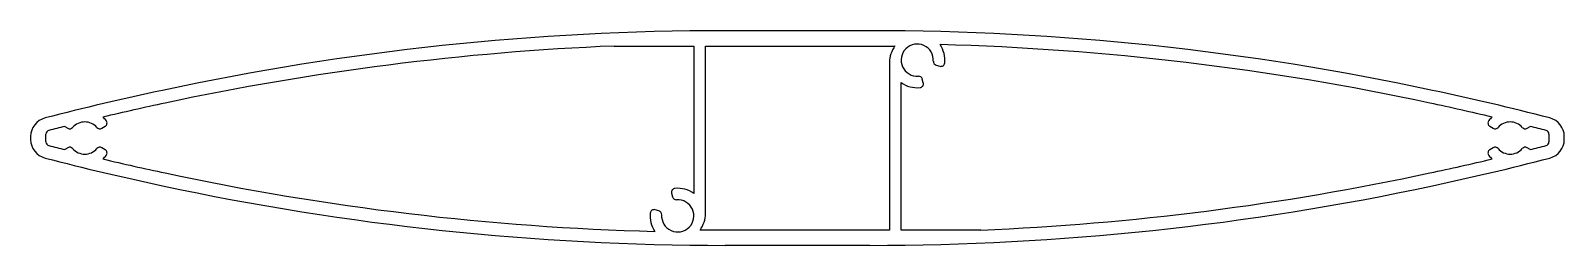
# Model space of a CAD drawing. Extents: x 618 to 818, y 704 to 732.
import ezdxf

# ---------------------------------------------------------------- set-up
doc = ezdxf.new("R2010")
doc.units = 0
doc.layers.get('0').update_dxf_attribs({"linetype": 'CONTINUOUS'})

msp = doc.modelspace()

# ---------------------------------------------------------------- linework, layer by layer
for p, q in [((726.97, 732.23), (708.1, 732.23)), ((693.64, 730.23), (704.03, 730.23)), ((704.03, 730.23), (704.03, 710.99)), ((705.53, 708.38), (705.53, 730.23)), ((705.53, 730.23), (730.24, 730.23)), ((729.53, 728.09), (729.53, 706.23)), ((735.62, 727.73), (736.11, 727.6)), ((731.03, 706.23), (731.03, 725.48)), ((733.94, 725.43), (733.81, 725.92)), ((617.53, 718.43), (617.53, 718.04)), ((619.53, 717.73), (619.53, 718.74)), ((621.97, 719.75), (622.38, 719.51)), ((626.8, 719.51), (627.24, 719.76)), ((807.82, 719.76), (808.26, 719.51)), ((812.68, 719.51), (813.09, 719.75)), ((815.53, 718.74), (815.53, 717.73)), ((817.53, 718.04), (817.53, 718.43)), ((622.38, 716.96), (621.97, 716.72)), ((627.24, 716.71), (626.8, 716.96)), ((808.26, 716.96), (807.82, 716.71)), ((813.09, 716.72), (812.68, 716.96)), ((701.12, 711.04), (701.25, 710.55)), ((699.45, 708.74), (698.96, 708.87)), ((729.53, 706.23), (704.82, 706.23)), ((741.42, 706.23), (731.03, 706.23)), ((726.97, 704.23), (708.1, 704.23))]:
    msp.add_line(p, q)
for centre, radius, start, end in [((708.1, 382.23), 350, 90, 102.1015), ((726.97, 382.23), 350, 77.8985, 90), ((708.1, 382.23), 348.3, 92.3782, 102.1015), ((733.13, 728.09), 3.6, 143.4, 180), ((733.15, 728.39), 2.1, 356.0875, 273.9125), ((733.15, 728.39), 3.6, 354.2818, 34.2458), ((726.97, 382.23), 348.3, 77.8985, 88.4925), ((735.75, 728.21), 0.5, 176.0875, 255), ((736.24, 728.08), 0.5, 255, 354.2818), ((733.33, 725.79), 0.5, 15, 93.9125), ((717.53, 338.23), 395, 102.1015, 104.3833), ((733.15, 728.39), 3.6, 233.8971, 275.7182), ((733.46, 725.3), 0.5, 275.7182, 15), ((717.53, 338.23), 395, 75.6167, 77.8985), ((717.53, 338.23), 393.3, 102.1015, 103.3161), ((717.53, 338.23), 393.3, 76.6839, 77.8985), ((620.03, 718.43), 2.5, 104.3833, 180), ((624.59, 718.23), 2.1, 41.0875, 138.9125), ((624.59, 718.23), 3.6, 39.2818, 49.2147), ((626.99, 720.2), 0.5, 300, 39.2818), ((808.07, 720.2), 0.5, 140.7182, 240), ((810.47, 718.23), 3.6, 130.7853, 140.7182), ((810.47, 718.23), 2.1, 41.0875, 138.9125), ((815.03, 718.43), 2.5, 0, 75.6167), ((620.03, 718.04), 2.5, 180, 255.6167), ((620.03, 718.74), 0.5, 104.3721, 180), ((717.53, 338.23), 393.3, 104.062, 104.3721), ((622.63, 719.94), 0.5, 240, 318.9125), ((626.55, 719.94), 0.5, 221.0875, 300), ((808.51, 719.94), 0.5, 240, 318.9125), ((812.43, 719.94), 0.5, 221.0875, 300), ((717.53, 338.23), 393.3, 75.6279, 75.938), ((815.03, 718.74), 0.5, 0, 75.6279), ((815.03, 718.04), 2.5, 284.3833, 0), ((620.03, 717.73), 0.5, 180, 255.6279), ((717.53, 1098.23), 393.3, 255.6279, 255.938), ((622.63, 716.53), 0.5, 41.0875, 120), ((624.59, 718.23), 2.1, 221.0875, 318.9125), ((626.55, 716.53), 0.5, 60, 138.9125), ((626.99, 716.27), 0.5, 320.7182, 60), ((808.07, 716.27), 0.5, 120, 219.2818), ((808.51, 716.53), 0.5, 41.0875, 120), ((810.47, 718.23), 2.1, 221.0875, 318.9125), ((812.43, 716.53), 0.5, 60, 138.9125), ((717.53, 1098.23), 393.3, 284.062, 284.3721), ((815.03, 717.73), 0.5, 284.3721, 360), ((717.53, 1098.23), 395, 255.6167, 257.8985), ((624.59, 718.23), 3.6, 310.7853, 320.7182), ((717.53, 1098.23), 393.3, 256.6839, 257.8985), ((717.53, 1098.23), 393.3, 282.1015, 283.3161), ((717.53, 1098.23), 395, 282.1015, 284.3833), ((810.47, 718.23), 3.6, 219.2818, 229.2147), ((708.1, 1054.23), 350, 257.8985, 270), ((708.1, 1054.23), 348.3, 257.8985, 268.4925), ((726.97, 1054.23), 350, 270, 282.1015), ((726.97, 1054.23), 348.3, 272.3782, 282.1015), ((701.91, 708.08), 2.1, 176.0875, 93.9125), ((701.6, 711.17), 0.5, 95.7182, 195), ((701.73, 710.68), 0.5, 195, 273.9125), ((701.91, 708.08), 3.6, 53.8971, 95.7182), ((701.91, 708.08), 3.6, 174.2818, 214.2458), ((698.83, 708.39), 0.5, 75, 174.2818), ((699.32, 708.26), 0.5, 356.0875, 75), ((701.93, 708.38), 3.6, 323.4, 0)]:
    msp.add_arc(centre, radius, start, end)

doc.saveas('drawing.dxf')
